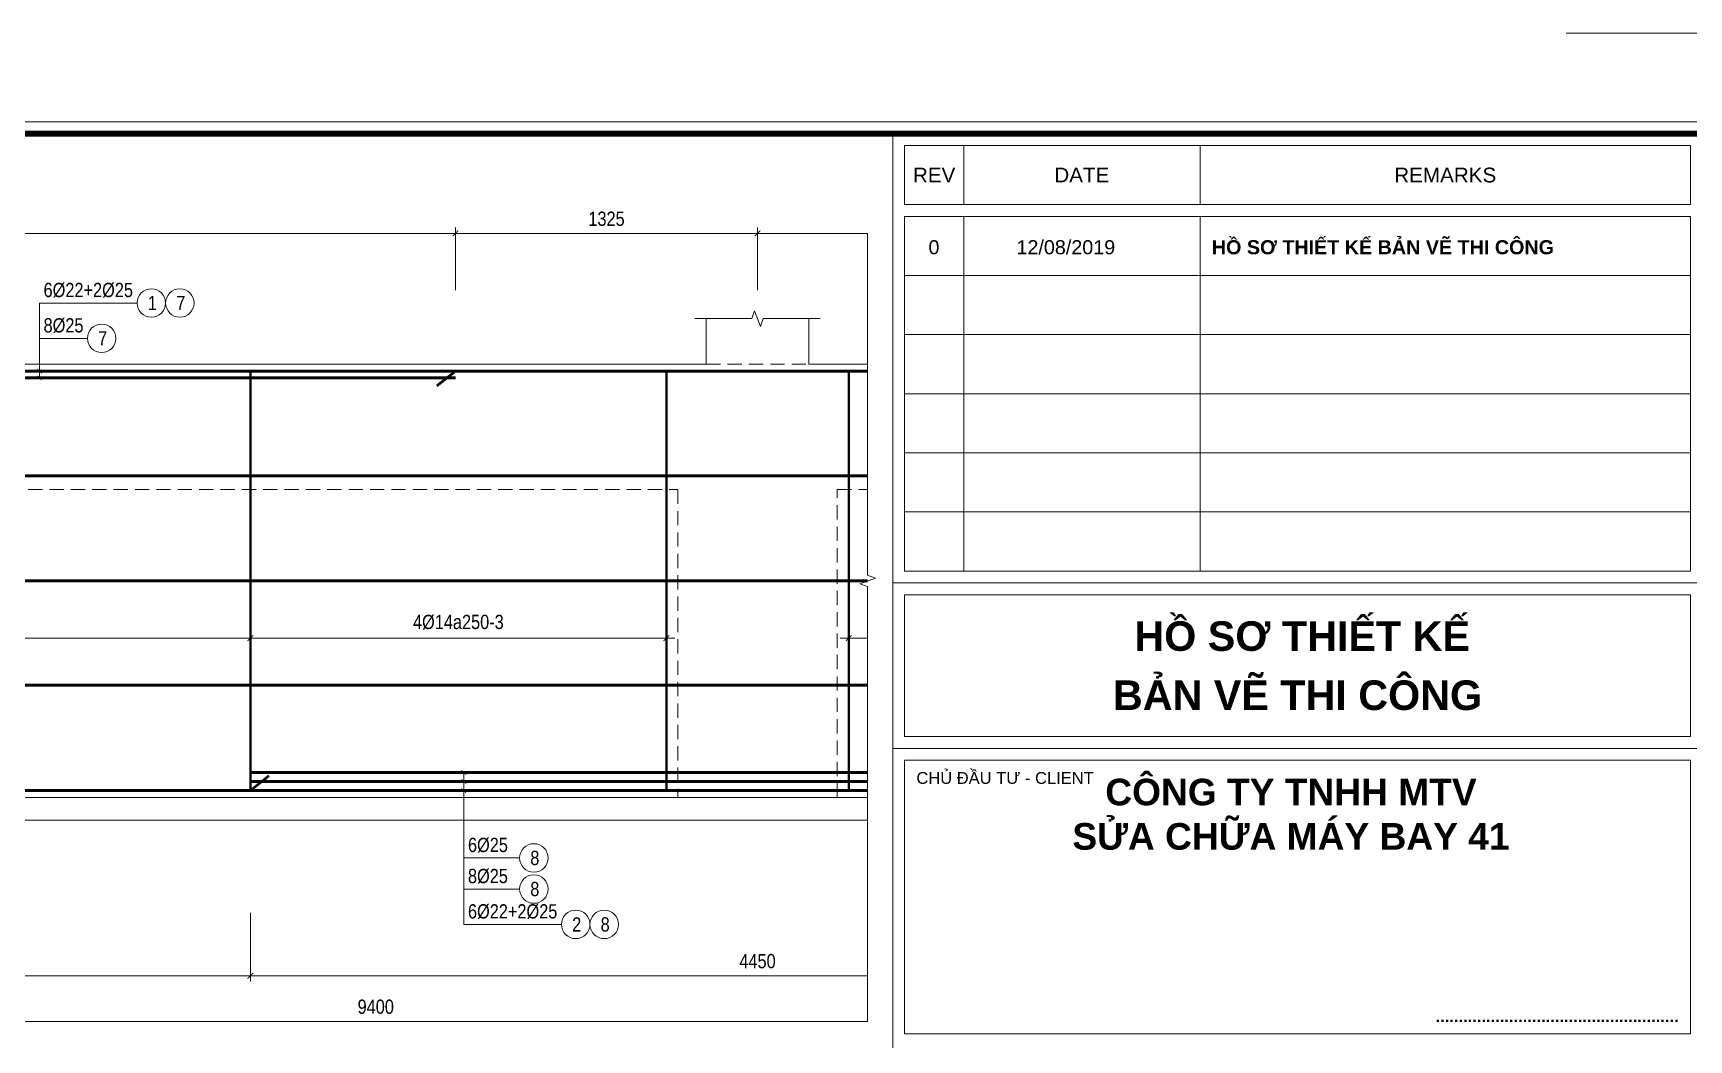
# Model space of a CAD drawing. Header units: millimetres. Extents: x 3014920 to 3563667, y -1638653 to -1356471.
# Drawn here: x 3207059 to 3214324, y -1610090 to -1605675 of the extents above; entities that cross this region are included whole.
import ezdxf
from ezdxf.enums import TextEntityAlignment as Align
from ezdxf.xclip import XClip

# ---------------------------------------------------------------- set-up
doc = ezdxf.new("R2010")
doc.units = ezdxf.units.MM
doc.header["$MEASUREMENT"] = 0
doc.header["$XCLIPFRAME"] = 0
doc.header["$PDMODE"] = 2
doc.linetypes.add('HIDDEN', pattern=[0.375, 0.25, -0.125])
doc.layers.get('0').update_dxf_attribs({"lineweight": 9})
doc.layers.get('Defpoints').update_dxf_attribs({"color": 10, "lineweight": 0})
for name, color, linetype, lineweight in [('CDAI', 21, 'Continuous', 40), ('CTHEP', 50, 'Continuous', 50), ('DBAO', 90, 'Continuous', 13), ('DGIONG', 130, 'Continuous', 13), ('KTH', 154, 'Continuous', 9), ('Net khuat', 8, 'HIDDEN', 13), ('TEXT', 7, 'Continuous', 15)]:
    doc.layers.add(name, color=color, linetype=linetype, lineweight=lineweight)
doc.layers.add('CHG_XX_Khung ten$0$TKTC', color=1, linetype='Continuous')
doc.styles.add('CHG_XX_Khung ten$0$A1 BORDER$0$ARIAL', font='arial.ttf')
doc.styles.add('CHG_XX_Khung ten$0$A1 BORDER$0$Title Block DD$0$ARIAL', font='arial.ttf')
doc.styles.add('CHG_XX_Khung ten$0$A1 BORDER$0$Title Block DD$0$Arial - Bold', font='arialbd.ttf', dxfattribs={"height": 2.5})
doc.styles.add('CHG_XX_Khung ten$0$arial', font='arial.ttf')
doc.styles.add('CHG_XX_Khung ten$0$Arial - Bold', font='arialbd.ttf')
doc.styles.add('CHG_XX_Khung ten$0$ArialB', font='arialbd.ttf')
doc.styles.add('Star-HelCon', font='VHELVCN_0.TTF')
doc.styles.add('TTP-HelCon', font='VHELVCN_0.TTF')
doc.styles.add('VNI-HELVE-CONDENSE', font='VHELVCN_0.TTF')
doc.dimstyles.new('kc-25', dxfattribs={"dimtxt": 62.5, "dimasz": 20, "dimexe": 20, "dimexo": 50, "dimgap": 25, "dimtad": 3, "dimdec": 0, "dimzin": 0, "dimdsep": 46, "dimtxsty": 'VNI-HELVE-CONDENSE', "dimblk": 'DIM', "dimcen": 2.5, "dimclrd": 256, "dimclre": 154, "dimclrt": 7, "dimaunit": 1, "dimadec": 0, "dimazin": 0, "dimtfac": 1, "dimtdec": 0, "dimtix": 1, "dimtmove": 0, "dimatfit": 3, "dimldrblk": 'DOT', "dimfxl": 1, "dimtolj": 1, "dimtzin": 0, "dimarcsym": 0})
doc.dimstyles.new('TTP-25', dxfattribs={"dimscale": 25, "dimtxt": 2.5, "dimasz": 1, "dimexe": 1, "dimexo": 1, "dimgap": 0.09, "dimtad": 0, "dimdec": 4, "dimrnd": 1, "dimzin": 9, "dimdsep": 46, "dimtxsty": 'TTP-HelCon', "dimblk": 'ARCHTICK', "dimcen": 0.09, "dimdle": 1.5, "dimclrd": 256, "dimclre": 256, "dimclrt": 7, "dimadec": 0, "dimazin": 0, "dimtfac": 1, "dimtdec": 4, "dimtmove": 0, "dimatfit": 3, "dimldrblk": 'ARCHTICK', "dimfxl": 1, "dimtvp": 1, "dimtolj": 1, "dimtzin": 0, "dimarcsym": 0})

# ---------------------------------------------------------------- blocks, each defined once
blk = doc.blocks.new('_ArchTick')
at = {"color": 0, "linetype": 'ByBlock', "const_width": 0.15}
blk.add_lwpolyline([(-0.5, -0.5), (0.5, 0.5)], dxfattribs=at)
blk = doc.blocks.new('*D2042')
at = {"layer": 'Defpoints', "color": 0, "transparency": 16777216}
for p in [(32200, 574), (32200, 300), (33525, 300)]:
    blk.add_point(p, dxfattribs=at)
at = {"layer": 'KTH', "lineweight": -2, "transparency": 16777216}
for p, q in [((32200, 325), (32200, 599)), ((33525, 325), (33525, 599)), ((33562.5, 574), (32162.5, 574))]:
    blk.add_line(p, q, dxfattribs=at)
at = {"layer": 'KTH', "lineweight": -2, "transparency": 16777216, "xscale": 25, "yscale": 25, "zscale": 25, "rotation": 180}
blk.add_blockref('_ArchTick', (32200, 574), dxfattribs=at)
at = {"layer": 'KTH', "lineweight": -2, "transparency": 16777216, "xscale": 25, "yscale": 25, "zscale": 25}
blk.add_blockref('_ArchTick', (33525, 574), dxfattribs=at)
at = {"layer": 'KTH', "color": 7, "transparency": 16777216, "insert": (32862.5, 637.8), "char_height": 62.5, "attachment_point": 5, "style": 'TTP-HelCon'}
blk.add_mtext('\\A1;1325', dxfattribs=at)
blk = doc.blocks.new('*D2043')
at = {"layer": 'Defpoints', "color": 0, "transparency": 16777216}
for p in [(26525, -2380.8), (29975, -2380.8), (26525, -2681.8)]:
    blk.add_point(p, dxfattribs=at)
at = {"layer": 'KTH', "lineweight": -2, "transparency": 16777216}
for p, q in [((26525, -2405.8), (26525, -2706.8)), ((29975, -2405.8), (29975, -2706.8)), ((30012.5, -2681.8), (26487.5, -2681.8))]:
    blk.add_line(p, q, dxfattribs=at)
at = {"layer": 'KTH', "lineweight": -2, "transparency": 16777216, "xscale": 25, "yscale": 25, "zscale": 25, "rotation": 180}
blk.add_blockref('_ArchTick', (26525, -2681.8), dxfattribs=at)
at = {"layer": 'KTH', "lineweight": -2, "transparency": 16777216, "xscale": 25, "yscale": 25, "zscale": 25}
blk.add_blockref('_ArchTick', (29975, -2681.8), dxfattribs=at)
at = {"layer": 'KTH', "color": 7, "transparency": 16777216, "insert": (28250, -2618), "char_height": 62.5, "attachment_point": 5, "style": 'TTP-HelCon'}
blk.add_mtext('\\A1;3450', dxfattribs=at)
blk = doc.blocks.new('*D2045')
at = {"layer": 'Defpoints', "color": 0, "transparency": 16777216}
for p in [(32200, 574), (30875, 300), (32200, 300)]:
    blk.add_point(p, dxfattribs=at)
at = {"layer": 'KTH', "lineweight": -2, "transparency": 16777216}
for p, q in [((30875, 325), (30875, 599)), ((32200, 325), (32200, 599)), ((30837.5, 574), (32237.5, 574))]:
    blk.add_line(p, q, dxfattribs=at)
at = {"layer": 'KTH', "lineweight": -2, "transparency": 16777216, "xscale": 25, "yscale": 25, "zscale": 25, "rotation": 180}
blk.add_blockref('_ArchTick', (30875, 574), dxfattribs=at)
at = {"layer": 'KTH', "lineweight": -2, "transparency": 16777216, "xscale": 25, "yscale": 25, "zscale": 25}
blk.add_blockref('_ArchTick', (32200, 574), dxfattribs=at)
at = {"layer": 'KTH', "color": 7, "transparency": 16777216, "insert": (31537.5, 637.8), "char_height": 62.5, "attachment_point": 5, "style": 'TTP-HelCon'}
blk.add_mtext('\\A1;1325', dxfattribs=at)
blk = doc.blocks.new('*D2060')
at = {"layer": 'Defpoints', "color": 0, "transparency": 16777216}
for p in [(25825, -2380.8), (35225, -2380.8), (35225, -2881.8)]:
    blk.add_point(p, dxfattribs=at)
at = {"layer": 'KTH', "lineweight": -2, "transparency": 16777216}
for p, q in [((25825, -2405.8), (25825, -2906.8)), ((35225, -2405.8), (35225, -2906.8)), ((25787.5, -2881.8), (35262.5, -2881.8))]:
    blk.add_line(p, q, dxfattribs=at)
at = {"layer": 'KTH', "lineweight": -2, "transparency": 16777216, "xscale": 25, "yscale": 25, "zscale": 25, "rotation": 180}
blk.add_blockref('_ArchTick', (25825, -2881.8), dxfattribs=at)
at = {"layer": 'KTH', "lineweight": -2, "transparency": 16777216, "xscale": 25, "yscale": 25, "zscale": 25}
blk.add_blockref('_ArchTick', (35225, -2881.8), dxfattribs=at)
at = {"layer": 'KTH', "color": 7, "transparency": 16777216, "insert": (30525, -2818), "char_height": 62.5, "attachment_point": 5, "style": 'TTP-HelCon'}
blk.add_mtext('\\A1;9400', dxfattribs=at)
blk = doc.blocks.new('*D2062')
at = {"layer": 'Defpoints', "color": 0, "transparency": 16777216}
for p in [(29975, -2380.8), (34425, -2380.8), (34425, -2681.8)]:
    blk.add_point(p, dxfattribs=at)
at = {"layer": 'KTH', "lineweight": -2, "transparency": 16777216}
for p, q in [((29975, -2405.8), (29975, -2706.8)), ((34425, -2405.8), (34425, -2706.8)), ((29937.5, -2681.8), (34462.5, -2681.8))]:
    blk.add_line(p, q, dxfattribs=at)
at = {"layer": 'KTH', "lineweight": -2, "transparency": 16777216, "xscale": 25, "yscale": 25, "zscale": 25, "rotation": 180}
blk.add_blockref('_ArchTick', (29975, -2681.8), dxfattribs=at)
at = {"layer": 'KTH', "lineweight": -2, "transparency": 16777216, "xscale": 25, "yscale": 25, "zscale": 25}
blk.add_blockref('_ArchTick', (34425, -2681.8), dxfattribs=at)
at = {"layer": 'KTH', "color": 7, "transparency": 16777216, "insert": (32200, -2618), "char_height": 62.5, "attachment_point": 5, "style": 'TTP-HelCon'}
blk.add_mtext('\\A1;4450', dxfattribs=at)
blk = doc.blocks.new('*D2065')
at = {"layer": 'Defpoints', "color": 0, "transparency": 16777216}
for p in [(30875, 574), (25625, 300), (30875, 300)]:
    blk.add_point(p, dxfattribs=at)
at = {"layer": 'KTH', "lineweight": -2, "transparency": 16777216}
for p, q in [((25625, 325), (25625, 599)), ((30875, 325), (30875, 599)), ((25587.5, 574), (30912.5, 574))]:
    blk.add_line(p, q, dxfattribs=at)
at = {"layer": 'KTH', "lineweight": -2, "transparency": 16777216, "xscale": 25, "yscale": 25, "zscale": 25, "rotation": 180}
blk.add_blockref('_ArchTick', (25625, 574), dxfattribs=at)
at = {"layer": 'KTH', "lineweight": -2, "transparency": 16777216, "xscale": 25, "yscale": 25, "zscale": 25}
blk.add_blockref('_ArchTick', (30875, 574), dxfattribs=at)
at = {"layer": 'KTH', "color": 7, "transparency": 16777216, "insert": (28250, 637.8), "char_height": 62.5, "attachment_point": 5, "style": 'TTP-HelCon'}
blk.add_mtext('\\A1;5250', dxfattribs=at)
blk = doc.blocks.new('*D2070')
at = {"layer": 'Defpoints', "color": 0, "transparency": 16777216}
for p in [(26525, -602.9), (29975, -602.9), (29975, -1201.2)]:
    blk.add_point(p, dxfattribs=at)
at = {"layer": 'KTH', "lineweight": -2, "transparency": 16777216}
for p, q in [((26525, -627.9), (26525, -1226.2)), ((29975, -627.9), (29975, -1226.2)), ((26487.5, -1201.2), (30012.5, -1201.2))]:
    blk.add_line(p, q, dxfattribs=at)
at = {"layer": 'KTH', "lineweight": -2, "transparency": 16777216, "xscale": 25, "yscale": 25, "zscale": 25, "rotation": 180}
blk.add_blockref('_ArchTick', (26525, -1201.2), dxfattribs=at)
at = {"layer": 'KTH', "lineweight": -2, "transparency": 16777216, "xscale": 25, "yscale": 25, "zscale": 25}
blk.add_blockref('_ArchTick', (29975, -1201.2), dxfattribs=at)
at = {"layer": 'KTH', "color": 7, "transparency": 16777216, "insert": (28250, -1131.3), "char_height": 62.5, "attachment_point": 5, "style": 'TTP-HelCon'}
blk.add_mtext('\\A1;4Þ14a300-3', dxfattribs=at)
blk = doc.blocks.new('*D2071')
at = {"layer": 'Defpoints', "color": 0, "transparency": 16777216}
for p in [(29975, -602.9), (31800, -602.9), (31800, -1201.2)]:
    blk.add_point(p, dxfattribs=at)
at = {"layer": 'KTH', "lineweight": -2, "transparency": 16777216}
for p, q in [((29975, -627.9), (29975, -1226.2)), ((31800, -627.9), (31800, -1226.2)), ((29937.5, -1201.2), (31837.5, -1201.2))]:
    blk.add_line(p, q, dxfattribs=at)
at = {"layer": 'KTH', "lineweight": -2, "transparency": 16777216, "xscale": 25, "yscale": 25, "zscale": 25, "rotation": 180}
blk.add_blockref('_ArchTick', (29975, -1201.2), dxfattribs=at)
at = {"layer": 'KTH', "lineweight": -2, "transparency": 16777216, "xscale": 25, "yscale": 25, "zscale": 25}
blk.add_blockref('_ArchTick', (31800, -1201.2), dxfattribs=at)
at = {"layer": 'KTH', "color": 7, "transparency": 16777216, "insert": (30887.5, -1131.3), "char_height": 62.5, "attachment_point": 5, "style": 'TTP-HelCon'}
blk.add_mtext('\\A1;4Þ14a250-3', dxfattribs=at)
blk = doc.blocks.new('*D2073')
at = {"layer": 'Defpoints', "color": 0, "transparency": 16777216}
for p in [(32600, -602.9), (34425, -602.9), (32600, -1201.2)]:
    blk.add_point(p, dxfattribs=at)
at = {"layer": 'KTH', "lineweight": -2, "transparency": 16777216}
for p, q in [((32600, -627.9), (32600, -1226.2)), ((34425, -627.9), (34425, -1226.2)), ((34462.5, -1201.2), (32562.5, -1201.2))]:
    blk.add_line(p, q, dxfattribs=at)
at = {"layer": 'KTH', "lineweight": -2, "transparency": 16777216, "xscale": 25, "yscale": 25, "zscale": 25}
for p, rotation in [((32600, -1201.2), 179.9999999866598), ((34425, -1201.2), 359.9999999866598)]:
    blk.add_blockref('_ArchTick', p, dxfattribs=dict(at, rotation=rotation))
at = {"layer": 'KTH', "color": 7, "transparency": 16777216, "insert": (33512.5, -1131.3), "char_height": 62.5, "attachment_point": 5, "rotation": 360, "style": 'TTP-HelCon'}
blk.add_mtext('\\A1;4Þ14a250-3', dxfattribs=at)
blk = doc.blocks.new('DIM')
h = blk.add_hatch(color=1)
h.paths.add_polyline_path([(0.49, 0.29, 1), (0.29, 0.49), (-0.19, 0), (0.19, 0)])
h.paths.add_polyline_path([(0.19, 0), (-0.19, 0), (-0.49, -0.29, 1), (-0.29, -0.49)])
at = {"color": 9}
for p, q in [((-0.19, 0), (-1.5, 0)), ((0.19, 0), (1.5, 0))]:
    blk.add_line(p, q, dxfattribs=at)
at = {"color": 1}
for p, q in [((-0.49, -0.29), (0.29, 0.49)), ((-0.29, -0.49), (0.49, 0.29)), ((-0.19, 0), (0.19, 0))]:
    blk.add_line(p, q, dxfattribs=at)
blk.add_arc((-0.39, -0.39), 0.138, 135, 315, dxfattribs=at)
blk = doc.blocks.new('CHG_XX_Khung ten')
for p, q in [((687, 577), (687, 17)), ((687, 501), (824, 501)), ((687, 473), (824, 473))]:
    blk.add_line(p, q)
at = {"linetype": 'Continuous'}
for p, q in [((699, 575), (699, 565)), ((739, 575), (739, 565)), ((699, 563), (699, 503)), ((739, 563), (739, 503))]:
    blk.add_line(p, q, dxfattribs=at)
blk.add_lwpolyline([(15, 579), (826, 579), (826, 15), (15, 15)], close=True)
at = {"color": 4, "linetype": 'Continuous', "const_width": 1}
blk.add_lwpolyline([(17, 577), (824, 577), (824, 17), (17, 17)], close=True, dxfattribs=at)
at = {"linetype": 'Continuous'}
for points in [[(822, 565), (689, 565), (689, 575), (822, 575)], [(822, 553), (689, 553), (689, 563), (822, 563)], [(822, 543), (689, 543), (689, 553), (822, 553)], [(822, 533), (689, 533), (689, 543), (822, 543)], [(822, 523), (689, 523), (689, 533), (822, 533)], [(822, 513), (689, 513), (689, 523), (822, 523)], [(822, 503), (689, 503), (689, 513), (822, 513)], [(689, 499), (822, 499), (822, 475), (689, 475)]]:
    blk.add_lwpolyline(points, close=True, dxfattribs=at)
at = {"layer": 'Defpoints', "color": 1, "ltscale": 2}
blk.add_lwpolyline([(800.94, 594), (841, 594), (841, 554)], dxfattribs=at)
for s, height, style, p in [('REV', 2.5, 'CHG_XX_Khung ten$0$A1 BORDER$0$ARIAL', (694, 570)), ('DATE', 2.5, 'CHG_XX_Khung ten$0$A1 BORDER$0$ARIAL', (719, 570)), ('REMARKS', 2.5, 'CHG_XX_Khung ten$0$A1 BORDER$0$ARIAL', (780.5, 570)), ('0', 2.39, 'CHG_XX_Khung ten$0$arial', (693.97, 557.78)), ('12/08/2019', 2.389, 'CHG_XX_Khung ten$0$arial', (716.29, 557.78))]:
    blk.add_text(s, height=height, dxfattribs=dict(style=style)).set_placement(p, align=Align.MIDDLE_CENTER)
for s, height, style, p in [('HỒ SƠ THIẾT KẾ BẢN VẼ THI CÔNG', 2.3887, 'CHG_XX_Khung ten$0$ArialB', (741, 557.78)), ('CHỦ ĐẦU TƯ - CLIENT', 2, 'CHG_XX_Khung ten$0$A1 BORDER$0$Title Block DD$0$ARIAL', (691, 468))]:
    blk.add_text(s, height=height, dxfattribs=dict(style=style)).set_placement(p, align=Align.MIDDLE_LEFT)
at = {"style": 'CHG_XX_Khung ten$0$A1 BORDER$0$Title Block DD$0$Arial - Bold'}
blk.add_text('.....................................................', height=2, dxfattribs=at).set_placement((820, 427.69), align=Align.MIDDLE_RIGHT)
at = {"layer": 'CHG_XX_Khung ten$0$TKTC', "style": 'CHG_XX_Khung ten$0$Arial - Bold'}
for s, p in [('HỒ SƠ THIẾT KẾ', (756.29, 492)), ('BẢN VẼ THI CÔNG', (755.5, 482))]:
    blk.add_text(s, height=5, dxfattribs=at).set_placement(p, align=Align.MIDDLE_CENTER)
at = {"ltscale": 10, "insert": (754.39, 467.87), "char_height": 4.5, "width": 83.001, "attachment_point": 2, "style": 'CHG_XX_Khung ten$0$A1 BORDER$0$Title Block DD$0$Arial - Bold', "bg_fill": 2}
blk.add_mtext('CÔNG TY TNHH MTV\\PSỬA CHỮA MÁY BAY 41', dxfattribs=at)
at = {"linetype": 'Continuous'}
blk.add_lwpolyline([(689, 471), (822, 471), (822, 424.69), (689, 424.69)], close=True, dxfattribs=at)
blk = doc.blocks.new('2Y-42')
at = {"layer": 'CDAI'}
for points in [[(29974.99248, -30), (29974.99248, -1870)], [(31799.99248, -30), (31799.99248, -1870)], [(32599.99998, -30), (32599.99998, -1870)]]:
    blk.add_lwpolyline(points, dxfattribs=at)
at = {"layer": 'CTHEP'}
for p, q in [((16223.38218, -30), (48174.99989, -30)), ((30874.99248, -60), (25624.99998, -60)), ((30793.56659, -94.5255), (30874.99248, -30)), ((48199.99989, -490), (16282.07258, -490)), ((48199.99989, -950), (16282.07258, -950)), ((48199.99989, -1404.18468), (16293.11825, -1410.12077)), ((30056.42588, -1805.4745), (29974.99998, -1870)), ((16224.54167, -1870), (48173.8404, -1870))]:
    blk.add_line(p, q, dxfattribs=at)
for points in [[(29974.99248, -1790.00001), (34424.99998, -1790.00001)], [(29974.99248, -1830), (34424.99998, -1830)]]:
    blk.add_lwpolyline(points, dxfattribs=at)
at = {"layer": 'DBAO', "linetype": 'Continuous'}
for p, q in [((31974.99998, 200), (31974.99998, 0)), ((32424.99248, 200), (32424.99248, 0)), ((28898.00001, 0), (31974.99998, 0)), ((32424.99248, 0), (39874.99983, 0)), ((16199.99991, -1900), (40499.99992, -1900))]:
    blk.add_line(p, q, dxfattribs=at)
at = {"layer": 'DBAO', "linetype": 'Continuous', "flags": 128}
blk.add_lwpolyline([(16199.99991, 200), (16199.99991, -2000), (40399.99992, -2000), (40399.99992, -2450), (41299.99992, -2450), (41299.99992, -2000), (48199.99989, -2000), (48199.99989, -550)], dxfattribs=at)
at = {"layer": 'DGIONG', "linetype": 'Continuous', "flags": 128}
blk.add_lwpolyline([(32474.99248, 200), (32224.98873, 200), (32212.48873, 165.65653), (32187.48873, 234.34347), (32174.98873, 200), (31924.98497, 200)], dxfattribs=at)
at = {"layer": 'DGIONG'}
for centre in [(29540.4538, 268.57038), (29665.4538, 268.57038), (29322.5643, 113.58938), (31218.72074, -2165.10558), (31218.72074, -2301.52911), (31402.41374, -2456.51006), (31527.41374, -2456.51006)]:
    blk.add_circle(centre, 62.5, dxfattribs=at)
at = {"layer": 'Net khuat', "ltscale": 250}
for p, q in [((31974.99998, 0), (32424.98497, 0)), ((32424.98497, 0), (32424.99248, 0)), ((26374.99998, -550), (31849.99998, -550)), ((31849.99998, -550), (31849.99998, -1900)), ((32549.99998, -550), (37049.99992, -550)), ((32549.99998, -1900), (32549.99998, -550))]:
    blk.add_line(p, q, dxfattribs=at)
at = {"layer": 'TEXT', "style": 'TTP-HelCon'}
for s, p in [('6Þ22+2Þ25', (29067.64592, 294.42333, 0)), ('8Þ25', (29067.64592, 139.44233, 0)), ('6Þ25', (30929.60587, -2139.25258)), ('8Þ25', (30929.60587, -2275.67611)), ('6Þ22+2Þ25', (30929.60587, -2430.65712))]:
    blk.add_text(s, height=62.5, dxfattribs=at).set_placement(p)
at = {"layer": 'TEXT', "style": 'Star-HelCon'}
for s, p in [('1', (29544.62047, 268.57038)), ('7', (29669.62047, 268.57038)), ('7', (29326.73097, 113.58938)), ('8', (31222.88741, -2165.10558)), ('8', (31222.88741, -2301.52911)), ('2', (31406.58041, -2456.51006)), ('8', (31531.58041, -2456.51006))]:
    blk.add_text(s, height=62.5, dxfattribs=at).set_placement(p, align=Align.MIDDLE)
at = {"layer": 'KTH'}
for base, p1, p2, picture, middle in [((30874.99248, 574.00461), (25624.99998, 300), (30874.99248, 300), '*D2065', (28249.99623, 637.83794)), ((32199.99248, 574.00461), (30874.99248, 300), (32199.99248, 300), '*D2045', (31537.49248, 637.83794)), ((35224.99991, -2881.79543), (25824.99991, -2380.79543), (35224.99991, -2380.79543), '*D2060', (30524.99991, -2817.9621)), ((26524.99998, -2681.83969), (29974.99248, -2380.79543), (26524.99998, -2380.79543), '*D2043', (28249.99623, -2618.00636))]:
    dim = blk.add_linear_dim(base=base, p1=p1, p2=p2, angle=180, dimstyle='TTP-25', override={"dimtmove": 1}, dxfattribs=at)
    dim.commit()
    dim.dimension.update_dxf_attribs({"geometry": picture, "text_midpoint": middle})
for base, p1, p2, picture, middle in [((32199.99248, 574.00461), (33524.99999, 300), (32199.99248, 300), '*D2042', (32862.49623, 637.83794)), ((34424.99998, -2681.83969), (29974.99248, -2380.79543), (34424.99998, -2380.79543), '*D2062', (32199.99623, -2618.00636))]:
    dim = blk.add_linear_dim(base=base, p1=p1, p2=p2, dimstyle='TTP-25', override={"dimtmove": 1}, dxfattribs=at)
    dim.commit()
    dim.dimension.update_dxf_attribs({"geometry": picture, "text_midpoint": middle})
for base, p1, p2, angle, text, picture, middle in [((29974.99248, -1201.20202), (26524.99996, -602.86333), (29974.99248, -602.86333), 0.000000013, '4Þ14a300-3', '*D2070', (28249.99622, -1131.28536)), ((31799.99248, -1201.20202), (29974.99243, -602.86333), (31799.99248, -602.86333), 0.000000013, '4Þ14a250-3', '*D2071', (30887.49246, -1131.28536)), ((32599.99998, -1201.20202), (34424.99252, -602.86333), (32599.99998, -602.86333), 179.999999987, '4Þ14a250-3', '*D2073', (33512.49625, -1131.28536))]:
    dim = blk.add_linear_dim(base=base, p1=p1, p2=p2, angle=angle, text=text, dimstyle='TTP-25', override={"dimtmove": 1}, dxfattribs=at)
    dim.commit()
    dim.dimension.update_dxf_attribs({"geometry": picture, "text_midpoint": middle})
at = {"layer": 'DGIONG'}
for points in [[(29049.13407, -30), (29049.13389, 268.57038), (29477.9538, 268.57038)], [(29049.13407, -60), (29049.13389, 113.58938), (29260.0643, 113.58938)], [(30911.09396, -1790), (30911.09383, -2165.10553), (31156.22074, -2165.10553)], [(30911.09406, -1830), (30911.09383, -2301.52906), (31156.22074, -2301.52906)], [(30911.09402, -1870), (30911.09383, -2456.51006), (31339.91374, -2456.51006)]]:
    blk.add_leader(points, dimstyle='kc-25', override={"dimtad": 0, "dimldrblk": 'ArchTick', "dimfxl": 100, "dimarcsym": 1}, dxfattribs=at)

msp = doc.modelspace()

# ---------------------------------------------------------------- linework, layer by layer
at = {"layer": 'DGIONG', "linetype": 'Continuous', "elevation": 0, "flags": 128}
msp.add_lwpolyline([(3210720.71553, -1610008.99774), (3210720.71562, -1608102.20231), (3210686.37215, -1608089.70231), (3210755.05908, -1608064.70231), (3210720.71562, -1608052.20231), (3210720.71551, -1606553.1977)], dxfattribs=at)

# ---------------------------------------------------------------- block references
at = {"layer": 'DGIONG', "color": 5}
ref = msp.add_blockref('2Y-42', (3178037.50594, -1607127.20231), dxfattribs=at)
XClip(ref).set_block_clipping_path([(15258.9983081063, -3530.983121505), (32683.209538151, 893.402555305)])

# ---------------------------------------------------------------- next in the draw order: block references
at = {"color": 5, "xscale": 25.92478421704392, "yscale": 25.92478421704392, "zscale": 25.92478421704392}
msp.add_blockref('CHG_XX_Khung ten', (3193020.57556, -1621074.38806), dxfattribs=at)

doc.saveas('drawing.dxf')
